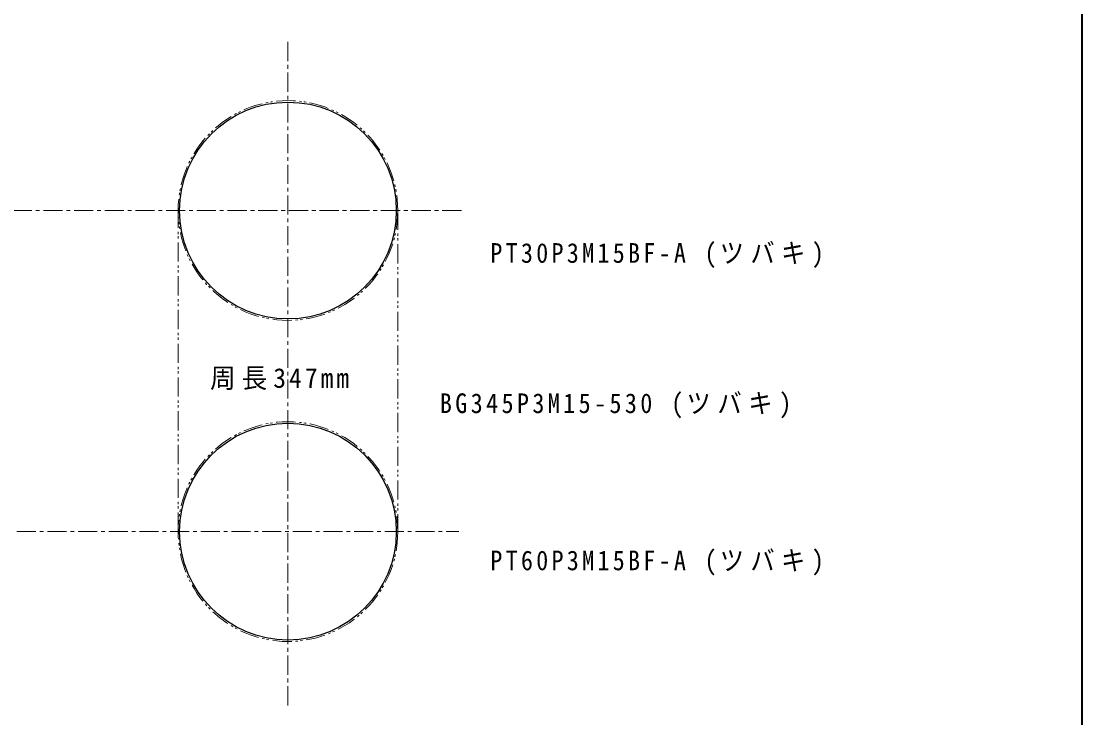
# Model space of a CAD drawing. Units: millimetres on the paper. Extents: x -1451 to 1005, y -1119 to 227.
# Drawn here: x -949.8 to -673.2, y -193.1 to -11.5 of the extents above; entities that cross this region are included whole.
import ezdxf

# ---------------------------------------------------------------- set-up
doc = ezdxf.new("R2010")
doc.units = ezdxf.units.MM
doc.linetypes.add('CHAIN1', pattern=[8, 5, -1, 1, -1])
doc.linetypes.add('DOUBLE_CHAIN1', pattern=[8.8, 5, -1, 0.6, -0.6, 0.6, -1])
for name, color, linetype, lineweight in [('0-1_外形1', 3, 'Continuous', 25), ('0-9_中心線', 3, 'Continuous', 25), ('0-A_寸法文字', 1, 'Continuous', 9)]:
    doc.layers.add(name, color=color, linetype=linetype, lineweight=lineweight)
doc.styles.add('ＭＳ ゴシック', font='')
doc.styles.get('ＭＳ ゴシック').set_extended_font_data('MS Gothic')

msp = doc.modelspace()

# ---------------------------------------------------------------- linework, layer by layer
at = {"layer": '0-1_外形1', "color": 4, "linetype": 'CHAIN1', "lineweight": 9}
for p, q in [((-835.009, -60.862), (-1306.305, -60.862)), ((-1126.988, -144.595), (-835.693, -144.595))]:
    msp.add_line(p, q, dxfattribs=at)
at = {"layer": '0-1_外形1'}
for centre in [(-880.238, -60.862), (-880.238, -144.595)]:
    msp.add_circle(centre, 28.265, dxfattribs=at)
at = {"layer": '0-9_中心線', "color": 5, "lineweight": 40}
msp.add_line((-673.171, 221.239), (-673.171, -320.164), dxfattribs=at)
at = {"layer": '0-9_中心線', "color": 4, "linetype": 'CHAIN1', "lineweight": 9}
msp.add_line((-880.238, -16.916), (-880.238, -190.052), dxfattribs=at)
at = {"layer": '0-9_中心線', "color": 4, "linetype": 'DOUBLE_CHAIN1', "lineweight": 9}
for p, q in [((-908.888, -144.595), (-908.888, -60.862)), ((-851.588, -60.862), (-851.588, -144.595))]:
    msp.add_line(p, q, dxfattribs=at)
for centre in [(-880.238, -60.862), (-880.238, -144.595)]:
    msp.add_circle(centre, 28.65, dxfattribs=at)

# ---------------------------------------------------------------- texts
at = {"layer": '0-A_寸法文字', "color": 2, "char_height": 5.132, "attachment_point": 7, "style": 'ＭＳ ゴシック'}
for s, insert in [('\\T1.27;\\W0.9;PT30P3M15BF-A\\~(ツバキ)', (-827.453, -75.865)), ('\\T1.24;\\W0.95;周長347mm', (-900.556, -107.705)), ('\\T1.28;\\W0.9;BG345P3M15-530\\~(ツバキ)', (-840.618, -115.048)), ('\\T1.27;\\W0.9;PT60P3M15BF-A\\~(ツバキ)', (-827.453, -156.037))]:
    msp.add_mtext(s, dxfattribs=dict(at, insert=insert))

doc.saveas('drawing.dxf')
